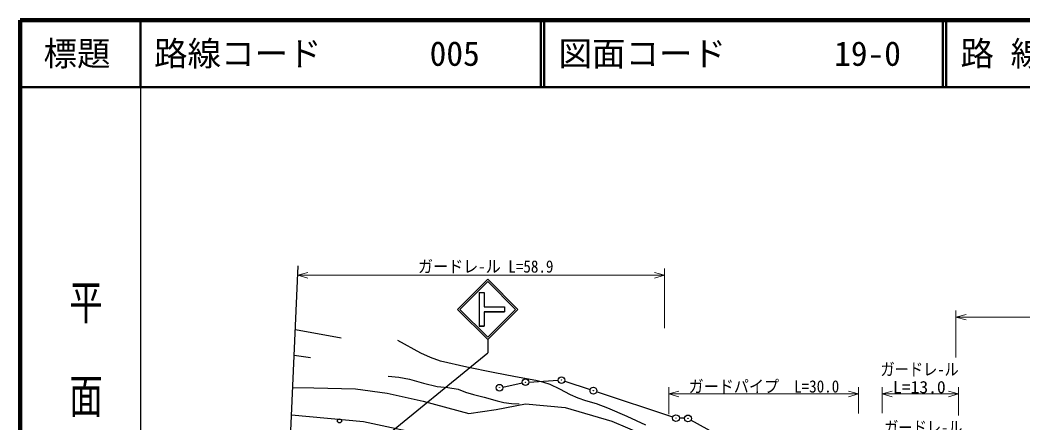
# Model space of a CAD drawing. Units: millimetres, scale not verified. Extents: x 40000 to 680000, y 20000 to 380000.
# Drawn here: x 40000 to 189708, y 319862 to 380000 of the extents above; entities that cross this region are included whole.
import ezdxf
from ezdxf.enums import TextEntityAlignment as Align

# ---------------------------------------------------------------- set-up
doc = ezdxf.new("R2010")
doc.units = ezdxf.units.MM
doc.header["$LTSCALE"] = 1000
for name, color, linetype, lineweight in [('M-BGD', 7, 'Continuous', 25), ('M-BMK-OTRS', 5, 'Continuous', 25), ('M-BMK-ROW', 30, 'Continuous', 25), ('M-STR-HTXT', 7, 'Continuous', 13), ('M-STR-STRC', 7, 'Continuous', 25), ('M-TTL', 2, 'Continuous', 140), ('M-TTL-BAND', 7, 'Continuous', 25), ('M-TTL-LINE', 7, 'Continuous', 50), ('M-TTL-TXT', 7, 'Continuous', 50)]:
    doc.layers.add(name, color=color, linetype=linetype, lineweight=lineweight)
doc.styles.add('@ＭＳ ゴシック', font='')
doc.styles.add('ＭＳ ゴシック', font='')
doc.styles.get('@ＭＳ ゴシック').set_extended_font_data('@MS Gothic')
doc.styles.get('ＭＳ ゴシック').set_extended_font_data('MS Gothic')

msp = doc.modelspace()

# ---------------------------------------------------------------- linework, layer by layer
at = {"layer": 'M-BGD'}
for p, q in [((81104, 333785), (87942, 332586)), ((83339, 329599), (80930, 329917)), ((80718, 325167), (83860, 325079)), ((83860, 325079), (90059, 324929)), ((90059, 324929), (94779, 324310)), ((94779, 324310), (100167, 323136)), ((100167, 323136), (106999, 321290)), ((111096, 321857), (115450, 322728)), ((115450, 322728), (121352, 322163)), ((121352, 322163), (128342, 320131)), ((91272, 320047), (80532, 321027)), ((106999, 321290), (111096, 321857)), ((101960, 317742), (91272, 320047)), ((128342, 320131), (135350, 317118))]:
    msp.add_line(p, q, dxfattribs=at)
for points in [[(133406, 319510), (130609, 320830), (127727, 322077), (126037, 322698), (124436, 323178), (123296, 323551), (122177, 324036), (120596, 324899), (119129, 325587), (118178, 325913), (117013, 326194), (113954, 326723), (110626, 327406), (106674, 328178), (102752, 329066), (101254, 329633), (99834, 330289), (96401, 332187)], [(94936, 326823), (96536, 326670), (98113, 326411), (100221, 325780), (102279, 325295), (103876, 325140), (105385, 324888), (106502, 324444), (107677, 324094), (109301, 323713), (111225, 323148), (112194, 322914), (113378, 322753), (114527, 322690)]]:
    msp.add_lwpolyline(points, dxfattribs=at)
msp.add_circle((87687, 320165), 300, dxfattribs=at)
at = {"layer": 'M-BMK-OTRS'}
msp.add_line((80264, 315035), (81530, 343310), dxfattribs=at)
at = {"layer": 'M-BMK-ROW'}
for p, q in [((112055, 325221), (114971, 325833)), ((115959, 325966), (120337, 326227)), ((121311, 326099), (125106, 324837)), ((137442, 320736), (126055, 324522)), ((139208, 320553), (138416, 320569)), ((144031, 318114), (140144, 320298))]:
    msp.add_line(p, q, dxfattribs=at)
for centre, radius in [((115460, 325936), 500), ((120836, 326257), 500), ((111566, 325118), 500), ((111566, 325118), 20), ((115460, 325936), 20), ((120836, 326257), 20), ((125580, 324680), 500), ((125580, 324680), 20), ((137916, 320579), 500), ((137916, 320579), 20), ((139708, 320543), 500), ((139708, 320543), 20)]:
    msp.add_circle(centre, radius, dxfattribs=at)
at = {"layer": 'M-STR-HTXT'}
for p, q in [((136187, 342903), (136187, 334019)), ((81467, 341903), (82967, 342323)), ((82967, 341483), (81467, 341903)), ((81467, 341903), (136187, 341903)), ((134687, 342323), (136187, 341903)), ((136187, 341903), (134687, 341483)), ((179714, 329652), (179714, 336653)), ((179714, 335653), (181214, 336073)), ((181214, 335233), (179714, 335653)), ((179714, 335653), (316885, 335653)), ((136827, 321162), (136827, 325202)), ((165185, 325202), (165185, 321250)), ((168674, 321338), (168674, 325202)), ((180082, 325202), (180082, 320985)), ((136827, 324202), (138327, 324622)), ((138327, 323782), (136827, 324202)), ((136827, 324202), (165185, 324202)), ((163685, 324622), (165185, 324202)), ((165185, 324202), (163685, 323782)), ((168674, 324202), (170174, 324622)), ((170174, 323782), (168674, 324202)), ((168674, 324202), (180082, 324202)), ((178582, 324622), (180082, 324202)), ((180082, 324202), (178582, 323782))]:
    msp.add_line(p, q, dxfattribs=at)
at = {"layer": 'M-STR-STRC'}
for p, q in [((105304, 336817), (109804, 341317)), ((105657, 336817), (109804, 340963)), ((114304, 336816), (109804, 341317)), ((113951, 336816), (109804, 340963)), ((108553, 339316), (109303, 339316)), ((108553, 339316), (108553, 334316)), ((108553, 339316), (108553, 334316)), ((108553, 339316), (109303, 339316)), ((109303, 339316), (109303, 337191)), ((109303, 339316), (109303, 337191)), ((109303, 337191), (112303, 337191)), ((109303, 337191), (112303, 337191)), ((112303, 337191), (112303, 336441)), ((112303, 337191), (112303, 336441)), ((105304, 336817), (109804, 332316)), ((105657, 336817), (109804, 332670)), ((112303, 336441), (109303, 336441)), ((109303, 336441), (109303, 334316)), ((109303, 336441), (112303, 336441)), ((109303, 336441), (109303, 334316)), ((109804, 332670), (113951, 336816)), ((109804, 332316), (114304, 336816)), ((109303, 334316), (108553, 334316)), ((108553, 334316), (109303, 334316)), ((109804, 332316), (109804, 330316)), ((93246, 316774), (109804, 330316))]:
    msp.add_line(p, q, dxfattribs=at)
at = {"layer": 'M-TTL'}
for p, q in [((40000, 380000), (40000, 20000)), ((680000, 380000), (40000, 380000))]:
    msp.add_line(p, q, dxfattribs=at)
at = {"layer": 'M-TTL-BAND'}
msp.add_line((58000, 370000), (58000, 20000), dxfattribs=at)
at = {"layer": 'M-TTL-LINE'}
for p, q in [((58000, 380000), (58000, 370000)), ((117750, 380000), (117750, 370000)), ((118250, 380000), (118250, 370000)), ((177750, 380000), (177750, 370000)), ((178250, 380000), (178250, 370000)), ((40000, 370000), (680000, 370000))]:
    msp.add_line(p, q, dxfattribs=at)

# ---------------------------------------------------------------- texts
at = {"layer": 'M-STR-HTXT', "style": 'ＭＳ ゴシック'}
for s, width, p in [('ガードレ-ル L=58.9', 0.9, (99392, 341752)), ('ガードレ-ル ', 0.85, (168433, 326398)), ('ガードパイプ\u3000L=30.0', 0.9, (139798, 323850)), ('L=13.0', 1.05, (170318, 323747)), ('ガードレ-ル ', 0.85, (168987, 317730))]:
    msp.add_text(s, height=1833, dxfattribs=dict(at, width=width)).set_placement(p, align=Align.BOTTOM_LEFT)
at = {"layer": 'M-TTL-BAND', "style": '@ＭＳ ゴシック', "width": 1.4}
msp.add_text('平  面  図', height=3666, rotation=270, dxfattribs=at).set_placement((49777, 306475), align=Align.MIDDLE_RIGHT)
at = {"layer": 'M-TTL-TXT', "style": 'ＭＳ ゴシック'}
msp.add_text('標題', height=3666, dxfattribs=at).set_placement((48500, 375000), align=Align.MIDDLE_CENTER)
for s, p in [('路線コード', (60000, 375000)), ('路 線 名', (180380, 375000)), ('005', (101142, 375000)), ('図面コード', (120380, 375000)), ('19-0', (161521, 375000))]:
    msp.add_text(s, height=3666, dxfattribs=at).set_placement(p, align=Align.MIDDLE_LEFT)

doc.saveas('drawing.dxf')
